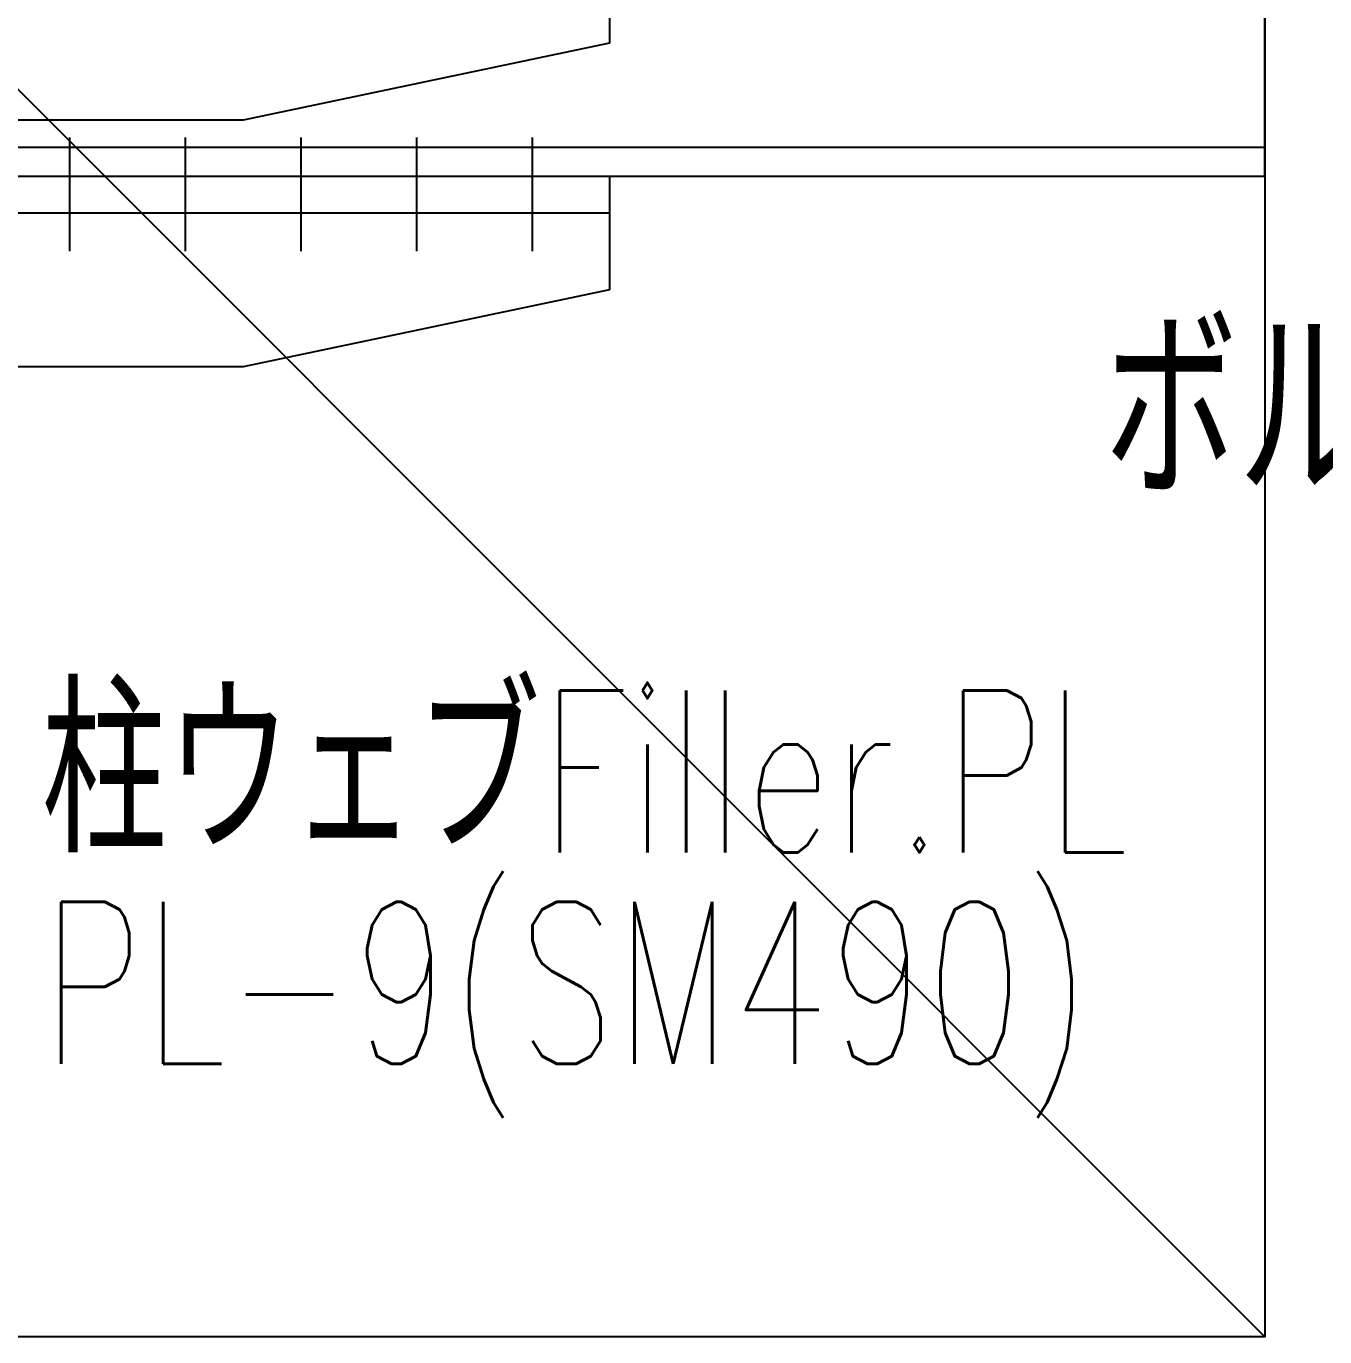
# Model space of a CAD drawing. Extents: x -668440 to 1010955, y -1678500 to 210463.
# Drawn here: x -554574 to -547837, y -1004743 to -997946 of the extents above; entities that cross this region are included whole.
import ezdxf
from ezdxf.enums import TextEntityAlignment as Align

# ---------------------------------------------------------------- set-up
doc = ezdxf.new("R2010")
doc.units = 0
doc.header["$MEASUREMENT"] = 0
doc.layers.get('0').update_dxf_attribs({"color": 3, "linetype": 'CONTINUOUS'})
doc.layers.add('00_ADDL', color=253, linetype='CONTINUOUS', plot=False)
for name, color, linetype in [('_1-B_TXT1', 3, 'CONTINUOUS'), ('BEAM_H-596x199x10x15x13', 7, 'CONTINUOUS'), ('BOLT', 4, 'CONTINUOUS'), ('C400-N19-6M22_d', 7, 'CONTINUOUS'), ('C400-R25-6M22_d', 7, 'CONTINUOUS')]:
    doc.layers.add(name, color=color, linetype=linetype)
doc.styles.add('S030', font='simplex.shx', dxfattribs={"width": 0.8, "bigfont": 'extfont2.shx'})

# ---------------------------------------------------------------- blocks, each defined once
blk = doc.blocks.new('剛接合部C1Y')
at = {"layer": '00_ADDL'}
blk.add_line((-223684.62063, -403299.07507), (-221884.62063, -405099.07507), dxfattribs=at)
blk.add_lwpolyline([(-223684.62063, -405099.07507), (-223684.62063, -403299.07507), (-221884.62063, -403299.07507), (-221884.62063, -405099.07507)], close=True, dxfattribs=at)
at = {"layer": 'BEAM_H-596x199x10x15x13'}
for p, q in [((-221884.62063, -404497.07507), (-221884.62063, -403901.07507)), ((-222614.62063, -404482.07507), (-221884.62063, -404482.07507)), ((-222614.62063, -404497.07507), (-221884.62063, -404497.07507))]:
    blk.add_line(p, q, dxfattribs=at)
at = {"layer": 'BOLT'}
for p, q in [((-222504.62063, -404536.07507), (-222504.62063, -404477.07507)), ((-222444.62063, -404536.07507), (-222444.62063, -404477.07507)), ((-222384.62063, -404536.07507), (-222384.62063, -404477.07507)), ((-222324.62063, -404536.07507), (-222324.62063, -404477.07507)), ((-222264.62063, -404536.07507), (-222264.62063, -404477.07507))]:
    blk.add_line(p, q, dxfattribs=at)
at = {"layer": 'C400-N19-6M22_d'}
for p, q in [((-222604.62063, -404497.07507), (-222224.62063, -404497.07507)), ((-222224.62063, -404497.07507), (-222224.62063, -404556.07507)), ((-222607.62063, -404516.07507), (-222224.62063, -404516.07507)), ((-222224.62063, -404556.07507), (-222414.62063, -404596.07507)), ((-222414.62063, -404596.07507), (-222614.62063, -404596.07507))]:
    blk.add_line(p, q, dxfattribs=at)
at = {"layer": 'C400-R25-6M22_d'}
for p, q in [((-222224.62063, -404388.07507), (-222224.62063, -404428.07507)), ((-222224.62063, -404428.07507), (-222414.62063, -404468.07507)), ((-222224.62063, -404428.07507), (-222224.62063, -404428.07507)), ((-222414.62063, -404468.07507), (-222606.62063, -404468.07507)), ((-222414.62063, -404468.07507), (-222414.62063, -404468.07507))]:
    blk.add_line(p, q, dxfattribs=at)
at = {"layer": '_1-B_TXT1', "color": 3, "style": 'S030', "width": 0.7}
for s, height, p in [('ボルト締結用切欠', 90, (-221968.05603, -404618.48135)), ('柱ウェブFiller.PL', 84, (-222519.17716, -404805.86964)), ('PL-9(SM490)', 84, (-222519.17716, -404915.50861))]:
    blk.add_text(s, height=height, dxfattribs=at).set_placement(p, align=Align.MIDDLE_LEFT)

msp = doc.modelspace()

# ---------------------------------------------------------------- block references
at = {"xscale": 10, "yscale": 10, "zscale": 10}
msp.add_blockref('剛接合部C1Y', (1670698.6842, 3046247.35843, 5600), dxfattribs=at)

doc.saveas('drawing.dxf')
